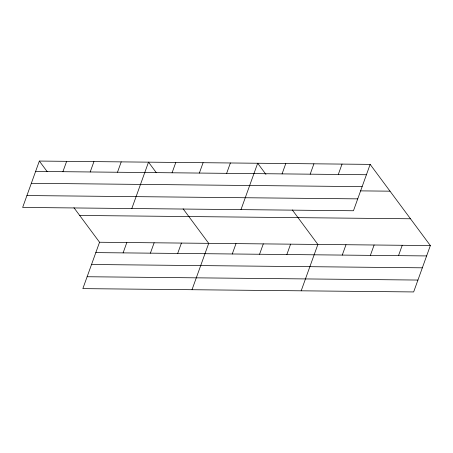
<?xml version="1.0" encoding="UTF-8"?>
<svg xmlns="http://www.w3.org/2000/svg" width="453" height="453" viewBox="0 0 453 453"><rect width="100%" height="100%" fill="white"/><g stroke="black" fill="none" stroke-linecap="round" stroke-linejoin="round"><path stroke-width="0.68" d="M39.343 161.058L22.65 207.434L353.453 210.753L370.152 164.377L39.343 161.058L47.208 171.664M62.905 171.693L66.636 161.336M90.198 171.97L93.93 161.608M117.491 172.242L121.217 161.88M73.947 207.729L99.547 242.247L82.848 288.623L413.657 291.942L430.35 245.566L370.152 164.377M131.817 208.527L148.51 162.157L156.376 172.763M123.108 252.882L126.834 242.525M172.072 172.791L175.804 162.429M150.396 253.159L154.128 242.797M199.365 173.063L203.091 162.701M177.689 253.431L181.421 243.068M226.653 173.335L230.384 162.978M192.015 289.716L208.708 243.346L183.114 208.822M240.985 209.62L257.678 163.25L265.956 174.416M232.27 253.98L236.002 243.618M282.066 173.89L285.798 163.533M259.563 254.252L263.295 243.89M310.186 174.173L313.912 163.816M286.857 254.524L290.583 244.167M338.3 174.456L342.032 164.094M301.183 290.809L317.876 244.439L292.281 209.92M342.264 255.084L345.996 244.722M370.384 255.362L374.116 245.005M398.504 255.645L402.23 245.288M35.617 171.421L366.42 174.739M31.336 183.306L362.145 186.625M360.492 190.877L390.016 191.172M26.931 195.549L357.734 198.867M79.677 215.458L410.486 218.776M99.547 242.247L430.35 245.566M95.815 252.61L426.618 255.928M91.534 264.495L422.343 267.814M87.129 276.738L417.932 280.056"/></g></svg>
